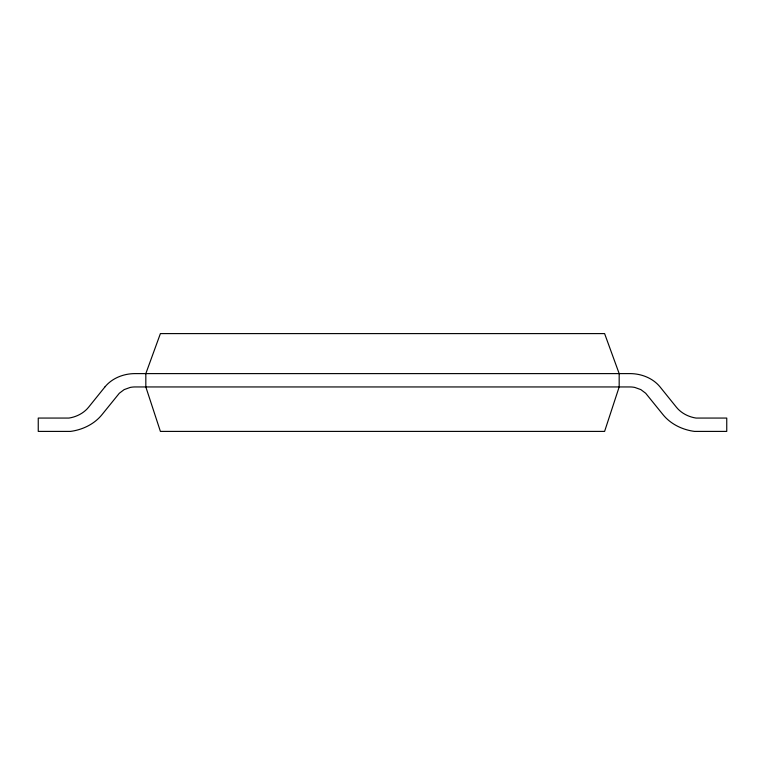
<?xml version="1.0" encoding="UTF-8"?>
<svg xmlns="http://www.w3.org/2000/svg" width="765" height="765" viewBox="0 0 765 765"><rect width="100%" height="100%" fill="white"/><g stroke="black" fill="none" stroke-linecap="round" stroke-linejoin="round"><path stroke-width="1.15" d="M619.172 386.947L604.599 431.403L160.401 431.403L145.828 386.947L145.828 373.607L160.401 333.597L604.599 333.597L619.172 373.607L619.172 386.947M105.101 386.727L88.673 407.123C83.844 413.157 76.529 416.887 68.955 418.063L38.25 418.063L38.25 431.403L70.523 431.403C82.515 429.806 94.248 424.202 101.955 414.697L119.321 393.248L124.169 389.605L130.184 387.444A24.098 24.098 0 0 1 135.07 386.947L629.93 386.947A24.098 24.098 0 0 1 634.816 387.444L640.831 389.605L645.679 393.248L663.045 414.697C670.752 424.202 682.485 429.806 694.477 431.403L726.75 431.403L726.75 418.063L696.045 418.063C688.471 416.887 681.156 413.157 676.327 407.123L659.899 386.727C652.727 378.063 641.338 373.683 630.264 373.607L134.736 373.607C123.662 373.683 112.273 378.063 105.101 386.727"/></g></svg>
